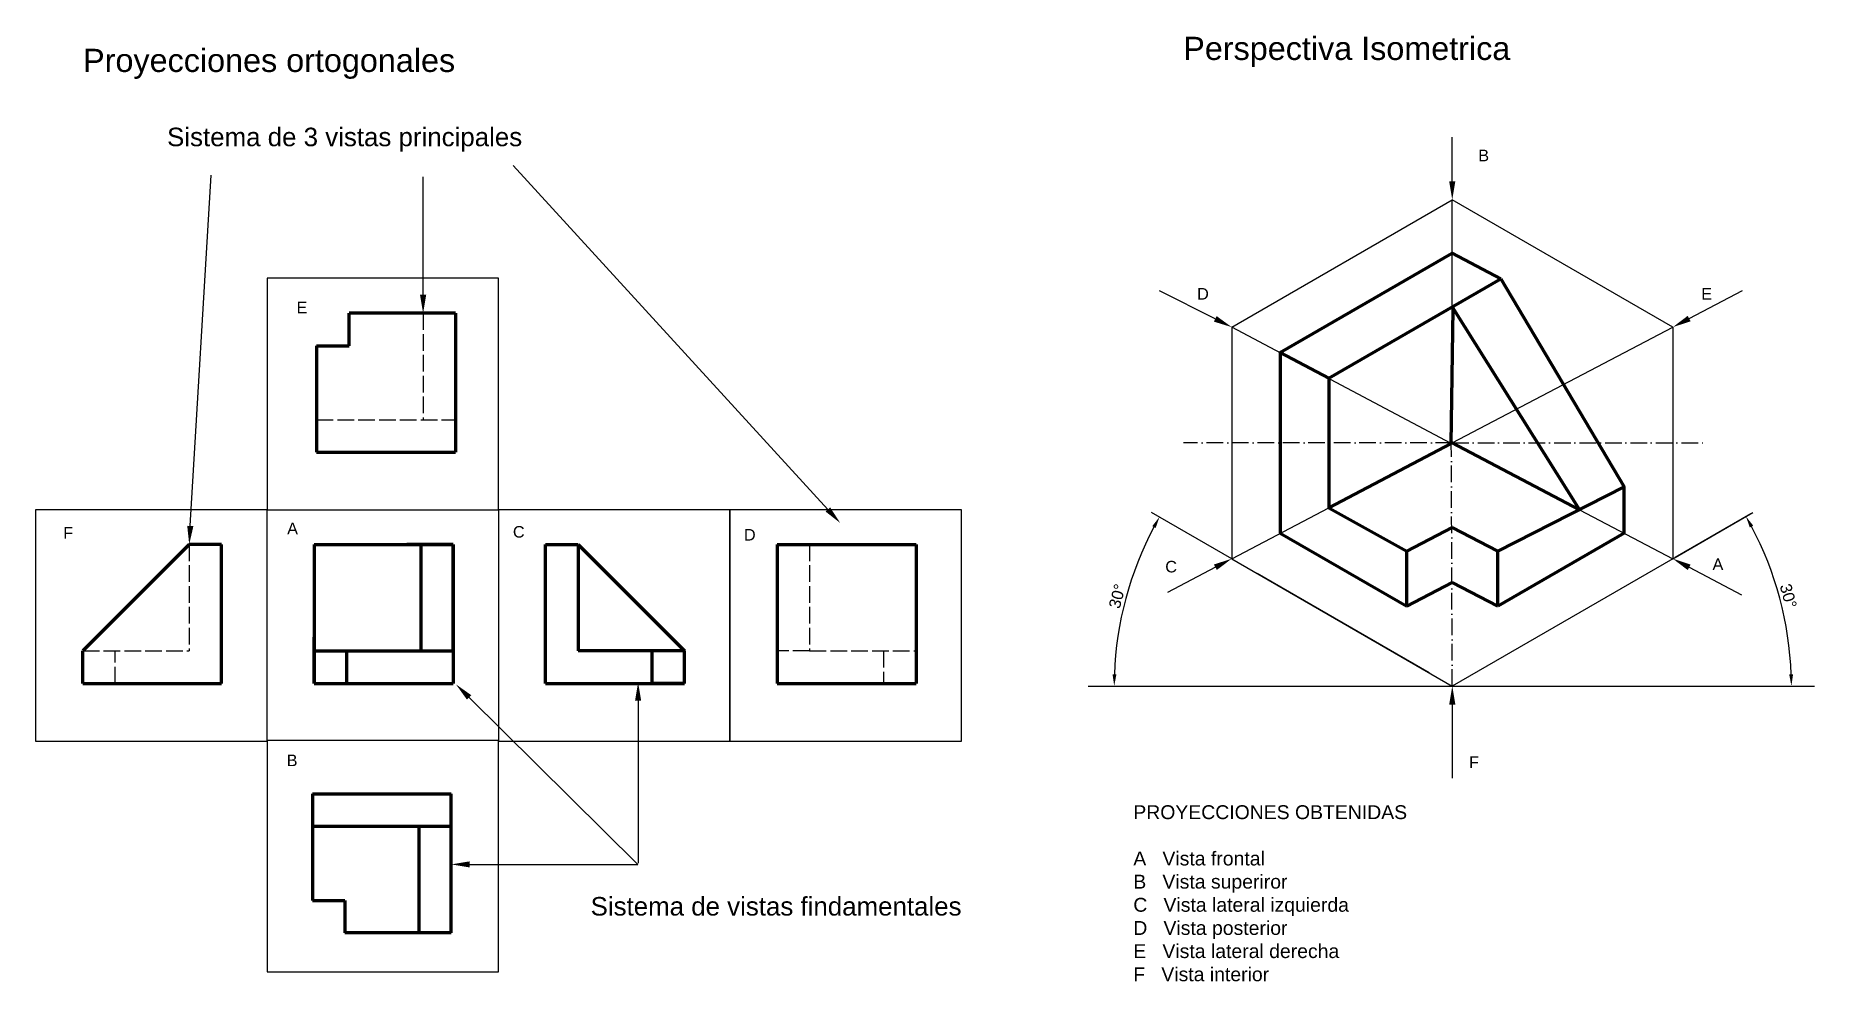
# Model space of a CAD drawing. Header units: millimetres. Extents: x 570 to 954, y 269 to 473.
import ezdxf
from ezdxf import colors
from ezdxf.entities.mleader import LeaderData, LeaderLine
from ezdxf.math import Vec2, Vec3

# ---------------------------------------------------------------- set-up
doc = ezdxf.new("R2010")
doc.units = ezdxf.units.MM
doc.header["$LTSCALE"] = 0.3
doc.linetypes.add('ACAD_ISO02W100', pattern=[15, 12, -3])
doc.linetypes.add('ACAD_ISO10W100', pattern=[18, 12, -3, 0, -3])
doc.layers.get('Defpoints').update_dxf_attribs({"linetype": 'ACAD_ISO10W100'})
for name, color, linetype, lineweight, plot in [('linea de raya larga y punto', 7, 'ACAD_ISO10W100', 30, False), ('linea discontinua', 7, 'ACAD_ISO02W100', 30, False), ('linea fina continua', 7, 'Continuous', 30, False), ('linea gruesa continua', 7, 'Continuous', 80, False)]:
    doc.layers.add(name, color=color, linetype=linetype, lineweight=lineweight, plot=plot)
doc.styles.get("Standard").update_dxf_attribs({"font": 'arial.ttf'})
doc.dimstyles.new('ISO-25', dxfattribs={"dimtxt": 2.5, "dimasz": 2.5, "dimexe": 1.25, "dimexo": 0.625, "dimtad": 1, "dimtxsty": 'Standard', "dimcen": 2.5, "dimadec": 0, "dimazin": 0, "dimtfac": 1, "dimtmove": 0, "dimatfit": 3, "dimfxl": 1, "dimarcsym": 0})

# ---------------------------------------------------------------- blocks, each defined once
blk = doc.blocks.new('*D2')
at = {"layer": 'Defpoints', "color": 0, "linetype": 'Continuous', "lineweight": 30}
for p in [(810.6, 370.03), (806.93, 357.5), (827.92, 360.03), (796.92, 332.53), (953.78, 332.53)]:
    blk.add_point(p, dxfattribs=at)
at = {"layer": 'linea fina continua', "color": 0, "linetype": 'Continuous', "lineweight": -2}
blk.add_arc((875.55, 332.53), 73.02, 151.9618, 178.0382, dxfattribs=at)
at = {"layer": 'linea fina continua', "color": 0, "linetype": 'Continuous', "lineweight": 30}
for points in [[(810.74, 367.05), (811.47, 366.65), (812.31, 369.04)], [(802.99, 335.02), (802.16, 335.03), (802.53, 332.53)]]:
    blk.add_solid(points, dxfattribs=at)
at = {"layer": 'linea fina continua', "color": 0, "linetype": 'Continuous', "lineweight": 30, "insert": (803.18, 351.92), "char_height": 2.5, "attachment_point": 5, "rotation": 75}
blk.add_mtext('30°', dxfattribs=at)
blk = doc.blocks.new('*D3')
at = {"layer": 'Defpoints', "color": 0, "linetype": 'Continuous', "lineweight": 30}
for p in [(923.18, 360.03), (947.68, 345.25), (796.92, 332.53), (875.55, 332.53), (953.78, 332.53)]:
    blk.add_point(p, dxfattribs=at)
at = {"layer": 'linea fina continua', "color": 0, "linetype": 'Continuous', "lineweight": -2}
blk.add_line((923.72, 360.34), (940.06, 369.77), dxfattribs=at)
blk.add_arc((875.55, 332.53), 73.25, 1.9557, 28.0443, dxfattribs=at)
at = {"layer": 'linea fina continua', "color": 0, "linetype": 'Continuous', "lineweight": 30}
for points in [[(939.83, 366.76), (940.56, 367.17), (938.98, 369.15)], [(949.17, 335.03), (948.34, 335.02), (948.8, 332.53)]]:
    blk.add_solid(points, dxfattribs=at)
at = {"layer": 'linea fina continua', "color": 0, "linetype": 'Continuous', "lineweight": 30, "insert": (948.14, 351.98), "char_height": 2.5, "attachment_point": 5, "rotation": 285}
blk.add_mtext('30°', dxfattribs=at)

msp = doc.modelspace()

# ---------------------------------------------------------------- linework, layer by layer
at = {"layer": 'Defpoints', "linetype": 'ByBlock'}
msp.add_line((796.922, 332.527), (953.779, 332.527), dxfattribs=at)
at = {"layer": 'linea de raya larga y punto', "linetype": 'ACAD_ISO10W100', "lineweight": 30}
for p, q in [((875.549, 385.027), (817.482, 385.027)), ((875.549, 332.527), (875.345, 384.92)), ((875.549, 385.027), (929.682, 385.027))]:
    msp.add_line(p, q, dxfattribs=at)
at = {"layer": 'linea discontinua', "linetype": 'ACAD_ISO02W100', "lineweight": 30}
for p, q in [((653.234, 413.016), (653.234, 390.016)), ((630.234, 390.016), (660.234, 390.016)), ((602.708, 363.092), (602.708, 340.092)), ((736.708, 363.092), (736.708, 340.092)), ((579.708, 340.092), (602.708, 340.092)), ((586.708, 333.092), (586.708, 340.092)), ((736.708, 340.092), (729.708, 340.092)), ((736.708, 340.092), (759.708, 340.092)), ((752.708, 340.092), (752.708, 333.092))]:
    msp.add_line(p, q, dxfattribs=at)
at = {"layer": 'linea fina continua', "lineweight": 30}
for p, q in [((827.918, 410.027), (875.549, 437.527)), ((923.18, 410.027), (875.549, 437.527)), ((827.918, 410.027), (827.918, 360.027)), ((923.18, 410.027), (923.18, 360.027)), ((827.918, 360.027), (875.549, 332.527)), ((923.18, 360.027), (875.549, 332.527)), ((833.394, 356.865), (870.549, 335.414))]:
    msp.add_line(p, q, dxfattribs=at)
at = {"layer": 'linea fina continua', "linetype": 'Continuous', "lineweight": 30}
for p, q in [((875.549, 414.433), (875.549, 437.527)), ((875.345, 384.92), (827.918, 410.027)), ((875.549, 385.027), (923.18, 410.027)), ((827.918, 360.027), (848.87, 371.024)), ((903.035, 370.6), (923.18, 360.027))]:
    msp.add_line(p, q, dxfattribs=at)
at = {"layer": 'linea fina continua', "linetype": 'ByBlock', "lineweight": 30}
for p, q in [((827.918, 360.027), (810.597, 370.027)), ((923.18, 360.027), (940.501, 370.027))]:
    msp.add_line(p, q, dxfattribs=at)
at = {"layer": 'linea fina continua', "linetype": 'ByBlock', "lineweight": -2}
for points in [[(875.549, 441.527), (875.549, 451.07)], [(824.343, 411.822), (812.335, 417.853)], [(926.722, 411.886), (938.218, 417.92)], [(824.376, 358.168), (814.036, 352.741)], [(926.718, 358.161), (938.021, 352.199)], [(875.549, 328.527), (875.549, 312.62)]]:
    msp.add_lwpolyline(points, dxfattribs=at)
at = {"layer": 'linea fina continua', "linetype": 'ByBlock', "lineweight": 30}
for points in [[(602.947, 367.085), (607.48, 442.875)], [(653.234, 417.016), (653.234, 442.458)], [(740.661, 370.655), (672.703, 444.964)], [(663.163, 330.077), (699.629, 293.999)], [(699.679, 329.343), (699.679, 294.243)]]:
    msp.add_lwpolyline(points, dxfattribs=at)
for points in [[(619.522, 370.596), (669.522, 370.596), (669.522, 420.596), (619.522, 420.596)], [(569.522, 320.596), (619.522, 320.596), (619.522, 370.596), (569.522, 370.596)], [(669.522, 320.596), (719.522, 320.596), (719.522, 370.596), (669.522, 370.596)], [(719.522, 320.596), (769.522, 320.596), (769.522, 370.596), (719.522, 370.596)], [(619.522, 270.767), (669.522, 270.767), (669.522, 320.767), (619.522, 320.767)]]:
    msp.add_lwpolyline(points, close=True, dxfattribs=at)
at = {"layer": 'linea fina continua', "linetype": 'Continuous', "lineweight": 30}
for points in [[(876.216, 441.527), (875.549, 437.527), (874.882, 441.527)], [(824.642, 412.418), (827.918, 410.027), (824.044, 411.226)], [(927.032, 411.295), (923.18, 410.027), (926.412, 412.476)], [(824.066, 358.758), (827.918, 360.027), (824.686, 357.578)], [(926.407, 357.571), (923.18, 360.027), (927.029, 358.75)], [(874.882, 328.527), (875.549, 332.527), (876.216, 328.527)]]:
    msp.add_solid(points, dxfattribs=at)
at = {"layer": 'linea gruesa continua', "lineweight": 80}
for p, q in [((838.394, 404.528), (875.549, 425.98)), ((848.87, 399.03), (886.025, 420.481)), ((838.394, 404.528), (838.394, 365.525)), ((912.704, 375.525), (885.4, 361.617)), ((848.87, 371.024), (865.698, 361.617)), ((838.394, 365.525), (865.698, 349.761)), ((912.704, 365.525), (885.4, 349.761))]:
    msp.add_line(p, q, dxfattribs=at)
at = {"layer": 'linea gruesa continua', "linetype": 'ByBlock', "lineweight": 80}
for p, q in [((875.549, 425.98), (886.025, 420.481)), ((886.025, 420.481), (912.704, 375.525)), ((637.234, 406.016), (637.234, 413.016)), ((660.234, 413.016), (637.234, 413.016)), ((660.234, 413.016), (660.234, 383.016)), ((875.345, 384.92), (875.754, 413.928)), ((875.549, 414.433), (903.035, 370.6)), ((630.234, 406.016), (637.234, 406.016)), ((630.234, 406.016), (630.234, 383.016)), ((848.87, 399.03), (838.394, 404.528)), ((848.87, 399.03), (848.87, 371.024)), ((848.87, 371.024), (875.345, 384.92)), ((903.035, 370.6), (875.348, 385.132)), ((630.234, 383.016), (660.234, 383.016)), ((912.704, 365.525), (912.704, 375.525)), ((865.698, 361.617), (875.549, 366.739)), ((885.4, 361.617), (875.549, 366.739)), ((602.708, 363.092), (579.708, 340.092)), ((609.708, 363.092), (602.708, 363.092)), ((609.708, 333.092), (609.708, 363.092)), ((629.708, 363.092), (629.708, 333.092)), ((629.708, 363.092), (659.708, 363.092)), ((659.708, 363.092), (649.708, 363.092)), ((659.708, 363.092), (652.708, 363.092)), ((652.708, 363.092), (652.708, 340.092)), ((659.708, 363.092), (659.708, 333.092)), ((659.708, 340.092), (659.708, 363.092)), ((679.708, 333.092), (679.708, 363.092)), ((679.708, 363.092), (686.708, 363.092)), ((686.708, 363.092), (709.708, 340.092)), ((686.708, 363.092), (686.708, 340.092)), ((729.708, 363.092), (729.708, 333.092)), ((729.708, 363.092), (759.708, 363.092)), ((759.708, 363.092), (759.708, 333.092)), ((865.698, 349.761), (865.698, 361.617)), ((885.4, 349.761), (885.4, 361.617)), ((865.698, 349.761), (875.549, 354.884)), ((885.4, 349.761), (875.549, 354.884)), ((629.708, 333.092), (629.708, 343.092)), ((579.708, 333.092), (579.708, 340.092)), ((629.708, 333.092), (629.708, 340.092)), ((629.708, 340.092), (659.708, 340.092)), ((629.708, 340.092), (636.708, 340.092)), ((636.708, 340.092), (636.708, 333.092)), ((709.708, 340.092), (686.708, 340.092)), ((702.708, 333.092), (702.708, 340.092)), ((709.708, 333.092), (709.708, 340.092)), ((579.708, 333.092), (609.708, 333.092)), ((629.708, 333.092), (659.708, 333.092)), ((679.708, 333.092), (709.708, 333.092)), ((709.708, 333.092), (702.708, 333.092)), ((729.708, 333.092), (759.708, 333.092)), ((629.311, 309.233), (659.311, 309.233)), ((629.311, 309.233), (629.311, 286.233)), ((659.311, 286.233), (659.311, 309.233)), ((629.311, 302.233), (659.311, 302.233)), ((652.311, 302.233), (652.311, 279.233)), ((629.311, 286.233), (636.311, 286.233)), ((636.311, 286.233), (636.311, 279.233)), ((659.311, 279.233), (636.311, 279.233))]:
    msp.add_line(p, q, dxfattribs=at)
at = {"layer": 'linea gruesa continua', "linetype": 'Continuous', "lineweight": 80}
msp.add_line((659.311, 279.233), (659.311, 286.233), dxfattribs=at)
at = {"layer": 'linea gruesa continua', "linetype": 'ByBlock', "lineweight": 30}
for points in [[(653.901, 417.016), (653.234, 413.016), (652.568, 417.016)], [(741.153, 371.105), (743.361, 367.704), (740.169, 370.205)], [(603.612, 367.046), (602.708, 363.092), (602.281, 367.125)], [(662.694, 329.603), (660.32, 332.89), (663.632, 330.55)], [(699.013, 329.343), (699.679, 333.343), (700.346, 329.343)]]:
    msp.add_solid(points, dxfattribs=at)

# ---------------------------------------------------------------- texts
at = {"layer": 'Defpoints', "linetype": 'ByBlock', "lineweight": 50, "attachment_point": 1}
for s, width, insert, char_height in [('Perspectiva Isometrica ', 149.26233, (817.441, 472.732), 5), ('Proyecciones ortogonales ', 105.82884, (579.794, 470.14), 5), ('Sistema de 3 vistas principales', 82.54724, (597.93, 453.106), 4), ('B', 18.84931, (881.174, 448.351), 2.5), ('E', 12.19938, (625.891, 415.514), 2.5), ('D', 16.75486, (820.437, 418.473), 2.5), ('E', 12.19938, (929.344, 418.473), 2.5), ('F', 11.22775, (575.498, 366.86), 2.5), ('A', 10, (623.868, 367.792), 2.5), ('C', 10, (672.637, 367.072), 2.5), ('D', 10, (722.544, 366.433), 2.5), ('C', 10, (813.554, 359.551), 2.5), ('A', 10, (931.767, 360.088), 2.5), ('B', 9.69553, (623.766, 317.714), 2.5), ('F', 11.22775, (879.165, 317.337), 2.5), ('PROYECCIONES OBTENIDAS\\P\\PA   Vista frontal\\PB   Vista superiror\\PC   Vista lateral izquierda\\PD   Vista posterior\\PE   Vista lateral derecha \\PF   Vista interior ', 137.85327, (806.65, 306.776), 3), ('Sistema de vistas findamentales ', 75.83482, (689.417, 286.951), 4)]:
    msp.add_mtext_dynamic_manual_height_columns(s, width=width, gutter_width=12.5, heights=[0], dxfattribs=dict(at, insert=insert, char_height=char_height))

# ---------------------------------------------------------------- dimensions: what is measured, and where the dimension line sits
at = {"layer": 'linea fina continua', "linetype": 'Continuous', "lineweight": 30}
for base, line1, picture, middle in [((806.934, 357.5), ((827.918, 360.027), (810.597, 370.027)), '*D2', (803.181, 351.918)), ((947.683, 345.246), ((923.18, 360.027), (875.549, 332.527)), '*D3', (948.137, 351.977))]:
    dim = msp.add_angular_dim_2l(base=base, line1=line1, line2=((796.922, 332.527), (953.779, 332.527)), dimstyle='ISO-25', dxfattribs=at)
    dim.commit()
    dim.dimension.update_dxf_attribs({"geometry": picture, "text_midpoint": middle})

# ---------------------------------------------------------------- leaders
at = {"layer": 'linea fina continua', "linetype": 'ByBlock', "lineweight": 30}
ml = msp.add_multileader_mtext('Standard', dxfattribs=at)
ml.set_content('', color=256)
ml.set_leader_properties()
ml.build(insert=Vec2(0, 0))
ctx = ml.context
ctx.base_point, ctx.plane_origin = Vec3(699.629, 293.999), Vec3(659.311, 293.999)
notes = []
notes.append((ctx, [(0, (1, 1, 0), (691.629, 293.999), (1, 0), 8, [(0, [(659.311, 293.999)], 0, [])])]))
ctx.mtext.insert, ctx.mtext.flow_direction = Vec3(701.629, 295.999), 5
for ctx, leaders in notes:
    for number, flags, end, landing, length, lines in leaders:
        leader = LeaderData()
        leader.index, (leader.has_last_leader_line, leader.has_dogleg_vector, leader.attachment_direction) = number, flags
        leader.last_leader_point, leader.dogleg_vector, leader.dogleg_length = Vec3(end), Vec3(landing), length
        for number, points, colour, breaks in lines:
            line = LeaderLine()
            line.index, line.vertices, line.color, line.breaks = number, Vec3.list(points), colors.encode_raw_color(colour), breaks
            leader.lines.append(line)
        ctx.leaders.append(leader)

doc.saveas('drawing.dxf')
